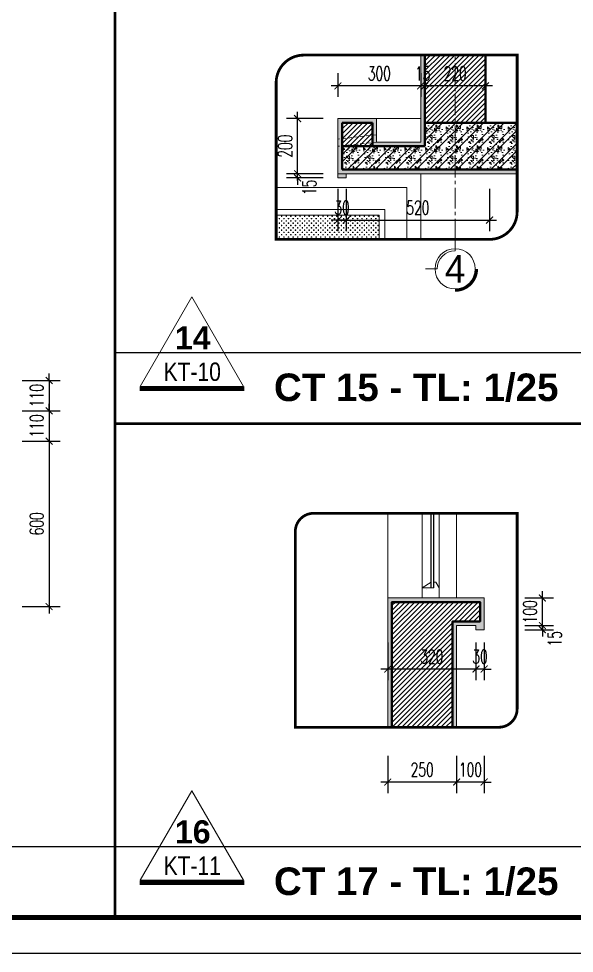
# Model space of a CAD drawing. Header units: millimetres. Extents: x -229618 to 2906, y -178063 to 96806.
# Drawn here: x -56730 to -54715, y -56426 to -53036 of the extents above; entities that cross this region are included whole.
import ezdxf
from ezdxf.enums import TextEntityAlignment as Align

# ---------------------------------------------------------------- set-up
doc = ezdxf.new("R2010")
doc.units = ezdxf.units.MM
doc.header["$LTSCALE"] = 200
doc.header["$MEASUREMENT"] = 0
doc.header["$PDMODE"] = 3
doc.header["$PDSIZE"] = 50
doc.linetypes.add('CENTER2', pattern=[1.125, 0.75, -0.125, 0.125, -0.125])
doc.linetypes.add('DASHED2', pattern=[0.375, 0.25, -0.125])
doc.layers.get('0').update_dxf_attribs({"color": 95, "linetype": 'CONTINUOUS'})
doc.layers.get('DEFPOINTS').update_dxf_attribs({"linetype": 'CONTINUOUS'})
for name, color, linetype, lineweight in [('cat', 1, 'CONTINUOUS', 40), ('hatch', 250, 'CONTINUOUS', 5), ('khuat', 8, 'DASHED2', 15), ('nho', 252, 'CONTINUOUS', 15), ('thay', 7, 'CONTINUOUS', 18), ('tim', 18, 'CENTER2', 9)]:
    doc.layers.add(name, color=color, linetype=linetype, lineweight=lineweight)
for name, color, linetype in [('CUA', 145, 'CONTINUOUS'), ('DIM', 251, 'CONTINUOUS'), ('KHUNGTEN', 7, 'CONTINUOUS'), ('TEXT', 33, 'CONTINUOUS')]:
    doc.layers.add(name, color=color, linetype=linetype)
doc.layers.add('in', color=203, linetype='CONTINUOUS', lineweight=5, plot=False)
doc.styles.add('Aria H B iso', font='Vharialb_0.ttf')
doc.styles.add('Aria H iso', font='Vharial_0.ttf')
doc.styles.add('Arial N   H iso', font='Vharialn_0.ttf')
doc.styles.add('dam', font='Vhavanb_0.ttf', dxfattribs={"width": 0.9, "height": 450})
doc.styles.add('Scale', font='vnsimli.shx', dxfattribs={"width": 0.65, "bigfont": 'bigfont.shx'})
doc.dimstyles.new('Scale', dxfattribs={"dimscale": 75, "dimtxt": 2, "dimasz": 1, "dimexe": 1.6, "dimexo": 0, "dimgap": 0.8, "dimtad": 1, "dimdec": 0, "dimzin": 0, "dimdsep": 46, "dimtxsty": 'Scale', "dimblk": 'ARCHTICK', "dimcen": 0.1, "dimdle": 1, "dimclrd": 256, "dimclre": 256, "dimclrt": 3, "dimadec": 0, "dimazin": 0, "dimtfac": 1, "dimtdec": 0, "dimtix": 1, "dimtmove": 2, "dimatfit": 3, "dimldrblk": 'ARCHTICK', "dimfxl": 0, "dimtolj": 1, "dimtzin": 0, "dimarcsym": 0})
pattern_1 = [(45, (0, 0), (-8.838834764831843, 8.838834764831844), [])]

# ---------------------------------------------------------------- blocks, each defined once
blk = doc.blocks.new('_ArchTick')
at = {"color": 0, "linetype": 'ByBlock', "const_width": 0.15}
blk.add_lwpolyline([(-0.5, -0.5), (0.5, 0.5)], dxfattribs=at)
blk = doc.blocks.new('*D1333')
at = {"layer": 'DEFPOINTS', "color": 0}
for p in [(-56718.05150224955, -54347.79128641346), (-56718.05150224955, -54457.79128641346), (-56619.93910274527, -54457.79128641346)]:
    blk.add_point(p, dxfattribs=at)
at = {"layer": 'DIM', "lineweight": -2}
for p, q in [((-56619.93910274527, -54347.79128641346), (-56619.93910274527, -54322.79128641346)), ((-56718.05150224955, -54347.79128641346), (-56579.93910274527, -54347.79128641346)), ((-56619.93910274527, -54347.79128641346), (-56619.93910274527, -54457.79128641346)), ((-56718.05150224955, -54457.79128641346), (-56579.93910274527, -54457.79128641346)), ((-56619.93910274527, -54457.79128641346), (-56619.93910274527, -54482.79128641346))]:
    blk.add_line(p, q, dxfattribs=at)
at = {"layer": 'DIM', "lineweight": -2, "xscale": 25, "yscale": 25, "zscale": 25}
for p, rotation in [((-56619.93910274527, -54347.79128641346), 270), ((-56619.93910274527, -54457.79128641346), 90)]:
    blk.add_blockref('_ArchTick', p, dxfattribs=dict(at, rotation=rotation))
at = {"layer": 'DIM', "color": 3, "insert": (-56664.93910274525, -54402.79128641348), "char_height": 50, "attachment_point": 5, "rotation": 90, "style": 'Scale'}
blk.add_mtext('\\A1;110', dxfattribs=at)
blk = doc.blocks.new('*D1334')
at = {"layer": 'DEFPOINTS', "color": 0}
for p in [(-56718.05150224955, -54457.79128641346), (-56718.05150224955, -54567.79128641343), (-56619.93910274527, -54567.79128641343)]:
    blk.add_point(p, dxfattribs=at)
at = {"layer": 'DIM', "lineweight": -2}
for p, q in [((-56619.93910274527, -54457.79128641346), (-56619.93910274527, -54432.79128641346)), ((-56718.05150224955, -54457.79128641346), (-56579.93910274527, -54457.79128641346)), ((-56619.93910274527, -54457.79128641346), (-56619.93910274527, -54567.79128641343)), ((-56718.05150224955, -54567.79128641343), (-56579.93910274527, -54567.79128641343)), ((-56619.93910274527, -54567.79128641343), (-56619.93910274527, -54592.79128641343))]:
    blk.add_line(p, q, dxfattribs=at)
at = {"layer": 'DIM', "lineweight": -2, "xscale": 25, "yscale": 25, "zscale": 25}
for p, rotation in [((-56619.93910274527, -54457.79128641346), 270), ((-56619.93910274527, -54567.79128641343), 90)]:
    blk.add_blockref('_ArchTick', p, dxfattribs=dict(at, rotation=rotation))
at = {"layer": 'DIM', "color": 3, "insert": (-56664.93910274525, -54512.79128641346), "char_height": 50, "attachment_point": 5, "rotation": 90, "style": 'Scale'}
blk.add_mtext('\\A1;110', dxfattribs=at)
blk = doc.blocks.new('*D1335')
at = {"layer": 'DEFPOINTS', "color": 0}
for p in [(-56718.05150224955, -54567.79128641343), (-56718.05150224955, -55167.79128641346), (-56619.93910274527, -55167.79128641346)]:
    blk.add_point(p, dxfattribs=at)
at = {"layer": 'DIM', "lineweight": -2}
for p, q in [((-56619.93910274527, -54542.79128641343), (-56619.93910274527, -55192.79128641346)), ((-56718.05150224955, -54567.79128641343), (-56579.93910274527, -54567.79128641343)), ((-56718.05150224955, -55167.79128641346), (-56579.93910274527, -55167.79128641346))]:
    blk.add_line(p, q, dxfattribs=at)
at = {"layer": 'DIM', "lineweight": -2, "xscale": 25, "yscale": 25, "zscale": 25}
for p, rotation in [((-56619.93910274527, -54567.79128641343), 90), ((-56619.93910274527, -55167.79128641346), 270)]:
    blk.add_blockref('_ArchTick', p, dxfattribs=dict(at, rotation=rotation))
at = {"layer": 'DIM', "color": 3, "insert": (-56664.93910274525, -54867.79128641346), "char_height": 50, "attachment_point": 5, "rotation": 90, "style": 'Scale'}
blk.add_mtext('\\A1;600', dxfattribs=at)
blk = doc.blocks.new('KhungA3')
at = {"layer": 'DEFPOINTS', "color": 8}
blk.add_lwpolyline([(-3.737611488593302, 3.813256755191574), (416.3052456541991, 3.813256755191574), (416.3052456541991, 300.8132567551775), (-3.737611488593302, 300.8132567551775)], close=True, dxfattribs=at)
at = {"layer": 'KHUNGTEN', "color": 4, "const_width": 0.7243902439024023}
blk.add_lwpolyline([(7.542179452130313, 8.987472783067915), (411.131029626325, 8.987472783067915), (411.131029626325, 295.6390407273026), (7.542179452130313, 295.6390407273026)], close=True, dxfattribs=at)
blk = doc.blocks.new('ct')
at = {"layer": 'thay', "ltscale": 600}
blk.add_line((8891.397135274334, 0), (-8891.397135274334, 0), dxfattribs=at)
blk.add_lwpolyline([(0, 15400.35158856767), (14294.2792395923, -9358.066311983746), (-14294.2792395923, -9358.066311983746)], close=True, dxfattribs=at)
at = {"layer": 'thay', "color": 1, "ltscale": 600, "const_width": 1270}
blk.add_lwpolyline([(-14464.42697678588, -9993.066311983746), (14464.42697678588, -9993.066311983746)], dxfattribs=at)
at = {"layer": 'TEXT'}
for tag, height, style, p in [('01', 6350, 'Aria H B iso', (238.4298028856749, 862.1086634120379)), ('KT-00', 5080, 'Arial N   H iso', (95.95650041104527, -7856.387932033749))]:
    blk.add_attdef(tag, text='', height=height, dxfattribs=dict(at, style=style)).set_placement(p, align=Align.CENTER)
blk = doc.blocks.new('*D1364')
at = {"layer": 'DEFPOINTS', "color": 0}
for p in [(-54894.4232367841, -55236.74748535974), (-54894.4232367841, -55251.74748535974), (-54830.47083886461, -55236.74748535974)]:
    blk.add_point(p, dxfattribs=at)
at = {"layer": 'DIM', "lineweight": -2}
for p, q in [((-54830.47083886461, -55236.74748535974), (-54830.47083886461, -55211.74748535974)), ((-54894.4232367841, -55236.74748535974), (-54790.47083886461, -55236.74748535974)), ((-54894.4232367841, -55251.74748535974), (-54790.47083886461, -55251.74748535974)), ((-54830.47083886461, -55251.74748535974), (-54830.47083886461, -55236.74748535974)), ((-54830.47083886461, -55251.74748535974), (-54830.47083886461, -55276.74748535974))]:
    blk.add_line(p, q, dxfattribs=at)
at = {"layer": 'DIM', "lineweight": -2, "xscale": 25, "yscale": 25, "zscale": 25}
for p, rotation in [((-54830.47083886461, -55236.74748535974), 270), ((-54830.47083886461, -55251.74748535974), 90)]:
    blk.add_blockref('_ArchTick', p, dxfattribs=dict(at, rotation=rotation))
at = {"layer": 'DIM', "color": 3, "insert": (-54785.47083886461, -55284.7222926424), "char_height": 50, "attachment_point": 5, "rotation": 90, "style": 'Scale'}
blk.add_mtext('\\A1;15', dxfattribs=at)
blk = doc.blocks.new('*D1365')
at = {"layer": 'DEFPOINTS', "color": 0}
for p in [(-54894.4232367841, -55136.74748535974), (-54830.47083886461, -55136.74748535974), (-54894.4232367841, -55236.74748535974)]:
    blk.add_point(p, dxfattribs=at)
at = {"layer": 'DIM', "lineweight": -2}
for p, q in [((-54830.47083886461, -55136.74748535974), (-54830.47083886461, -55111.74748535974)), ((-54894.4232367841, -55136.74748535974), (-54790.47083886461, -55136.74748535974)), ((-54830.47083886461, -55236.74748535974), (-54830.47083886461, -55136.74748535974)), ((-54894.4232367841, -55236.74748535974), (-54790.47083886461, -55236.74748535974)), ((-54830.47083886461, -55236.74748535974), (-54830.47083886461, -55261.74748535974))]:
    blk.add_line(p, q, dxfattribs=at)
at = {"layer": 'DIM', "lineweight": -2, "xscale": 25, "yscale": 25, "zscale": 25}
for p, rotation in [((-54830.47083886461, -55136.74748535974), 270), ((-54830.47083886461, -55236.74748535974), 90)]:
    blk.add_blockref('_ArchTick', p, dxfattribs=dict(at, rotation=rotation))
at = {"layer": 'DIM', "color": 3, "insert": (-54875.4708388646, -55186.74748535975), "char_height": 50, "attachment_point": 5, "rotation": 90, "style": 'Scale'}
blk.add_mtext('\\A1;100', dxfattribs=at)
blk = doc.blocks.new('*D1366')
at = {"layer": 'DEFPOINTS', "color": 0}
for p in [(-55071.44099319995, -55298.59581156225), (-55041.44099319995, -55298.59581156225), (-55071.44099319995, -55394.40379113832)]:
    blk.add_point(p, dxfattribs=at)
at = {"layer": 'DIM', "lineweight": -2}
for p, q in [((-55071.44099319995, -55298.59581156225), (-55071.44099319995, -55434.40379113832)), ((-55041.44099319995, -55298.59581156225), (-55041.44099319995, -55434.40379113832)), ((-55071.44099319995, -55394.40379113832), (-55096.44099319995, -55394.40379113832)), ((-55041.44099319995, -55394.40379113832), (-55071.44099319995, -55394.40379113832)), ((-55041.44099319995, -55394.40379113832), (-55016.44099319995, -55394.40379113832))]:
    blk.add_line(p, q, dxfattribs=at)
at = {"layer": 'DIM', "lineweight": -2, "xscale": 25, "yscale": 25, "zscale": 25}
blk.add_blockref('_ArchTick', (-55071.44099319995, -55394.40379113832), dxfattribs=at)
at = {"layer": 'DIM', "lineweight": -2, "xscale": 25, "yscale": 25, "zscale": 25, "rotation": 180}
blk.add_blockref('_ArchTick', (-55041.44099319995, -55394.40379113832), dxfattribs=at)
at = {"layer": 'DIM', "color": 3, "insert": (-55056.44099319995, -55349.40379113832), "char_height": 50, "attachment_point": 5, "style": 'Scale'}
blk.add_mtext('\\A1;30', dxfattribs=at)
blk = doc.blocks.new('*D1367')
at = {"layer": 'DEFPOINTS', "color": 0}
for p in [(-55391.44099319993, -55298.59581156225), (-55071.44099319995, -55298.59581156225), (-55391.44099319993, -55394.40379113832)]:
    blk.add_point(p, dxfattribs=at)
at = {"layer": 'DIM', "lineweight": -2}
for p, q in [((-55391.44099319993, -55298.59581156225), (-55391.44099319993, -55434.40379113832)), ((-55071.44099319995, -55298.59581156225), (-55071.44099319995, -55434.40379113832)), ((-55046.44099319995, -55394.40379113832), (-55416.44099319993, -55394.40379113832))]:
    blk.add_line(p, q, dxfattribs=at)
at = {"layer": 'DIM', "lineweight": -2, "xscale": 25, "yscale": 25, "zscale": 25, "rotation": 180}
blk.add_blockref('_ArchTick', (-55391.44099319993, -55394.40379113832), dxfattribs=at)
at = {"layer": 'DIM', "lineweight": -2, "xscale": 25, "yscale": 25, "zscale": 25}
blk.add_blockref('_ArchTick', (-55071.44099319995, -55394.40379113832), dxfattribs=at)
at = {"layer": 'DIM', "color": 3, "insert": (-55231.44099319994, -55349.40379113832), "char_height": 50, "attachment_point": 5, "style": 'Scale'}
blk.add_mtext('\\A1;320', dxfattribs=at)
blk = doc.blocks.new('*D1368')
at = {"layer": 'DEFPOINTS', "color": 0}
for p in [(-55141.44099319993, -55708.90552445906), (-55041.44099319995, -55708.90552445906), (-55141.44099319993, -55804.33209984719)]:
    blk.add_point(p, dxfattribs=at)
at = {"layer": 'DIM', "lineweight": -2}
for p, q in [((-55141.44099319993, -55708.90552445906), (-55141.44099319993, -55844.33209984719)), ((-55041.44099319995, -55708.90552445906), (-55041.44099319995, -55844.33209984719)), ((-55141.44099319993, -55804.33209984719), (-55166.44099319993, -55804.33209984719)), ((-55041.44099319995, -55804.33209984719), (-55141.44099319993, -55804.33209984719)), ((-55041.44099319995, -55804.33209984719), (-55016.44099319995, -55804.33209984719))]:
    blk.add_line(p, q, dxfattribs=at)
at = {"layer": 'DIM', "lineweight": -2, "xscale": 25, "yscale": 25, "zscale": 25}
blk.add_blockref('_ArchTick', (-55141.44099319993, -55804.33209984719), dxfattribs=at)
at = {"layer": 'DIM', "lineweight": -2, "xscale": 25, "yscale": 25, "zscale": 25, "rotation": 180}
blk.add_blockref('_ArchTick', (-55041.44099319995, -55804.33209984719), dxfattribs=at)
at = {"layer": 'DIM', "color": 3, "insert": (-55091.44099319994, -55759.33209984719), "char_height": 50, "attachment_point": 5, "style": 'Scale'}
blk.add_mtext('\\A1;100', dxfattribs=at)
blk = doc.blocks.new('*D1369')
at = {"layer": 'DEFPOINTS', "color": 0}
for p in [(-55391.44099319994, -55708.90552445906), (-55141.44099319993, -55708.90552445906), (-55391.44099319994, -55804.33209984719)]:
    blk.add_point(p, dxfattribs=at)
at = {"layer": 'DIM', "lineweight": -2}
for p, q in [((-55391.44099319994, -55708.90552445906), (-55391.44099319994, -55844.33209984719)), ((-55141.44099319993, -55708.90552445906), (-55141.44099319993, -55844.33209984719)), ((-55116.44099319993, -55804.33209984719), (-55416.44099319994, -55804.33209984719))]:
    blk.add_line(p, q, dxfattribs=at)
at = {"layer": 'DIM', "lineweight": -2, "xscale": 25, "yscale": 25, "zscale": 25, "rotation": 180}
blk.add_blockref('_ArchTick', (-55391.44099319994, -55804.33209984719), dxfattribs=at)
at = {"layer": 'DIM', "lineweight": -2, "xscale": 25, "yscale": 25, "zscale": 25}
blk.add_blockref('_ArchTick', (-55141.44099319993, -55804.33209984719), dxfattribs=at)
at = {"layer": 'DIM', "color": 3, "insert": (-55266.44099319993, -55759.33209984719), "char_height": 50, "attachment_point": 5, "style": 'Scale'}
blk.add_mtext('\\A1;250', dxfattribs=at)
blk = doc.blocks.new('*D1370')
at = {"layer": 'DEFPOINTS', "color": 0}
for p in [(-55571.96655081707, -53652.96613057502), (-55541.96655081707, -53652.96613057502), (-55571.96655081707, -53766.07688022926)]:
    blk.add_point(p, dxfattribs=at)
at = {"layer": 'DIM', "lineweight": -2}
for p, q in [((-55571.96655081707, -53652.96613057502), (-55571.96655081707, -53806.07688022926)), ((-55541.96655081707, -53652.96613057502), (-55541.96655081707, -53806.07688022926)), ((-55571.96655081707, -53766.07688022926), (-55596.96655081707, -53766.07688022926)), ((-55541.96655081707, -53766.07688022926), (-55571.96655081707, -53766.07688022926)), ((-55541.96655081707, -53766.07688022926), (-55516.96655081707, -53766.07688022926))]:
    blk.add_line(p, q, dxfattribs=at)
at = {"layer": 'DIM', "lineweight": -2, "xscale": 25, "yscale": 25, "zscale": 25}
blk.add_blockref('_ArchTick', (-55571.96655081707, -53766.07688022926), dxfattribs=at)
at = {"layer": 'DIM', "lineweight": -2, "xscale": 25, "yscale": 25, "zscale": 25, "rotation": 180}
blk.add_blockref('_ArchTick', (-55541.96655081707, -53766.07688022926), dxfattribs=at)
at = {"layer": 'DIM', "color": 3, "insert": (-55556.96655081707, -53721.07688022926), "char_height": 50, "attachment_point": 5, "style": 'Scale'}
blk.add_mtext('\\A1;30', dxfattribs=at)
blk = doc.blocks.new('*D1371')
at = {"layer": 'DEFPOINTS', "color": 0}
for p in [(-55718.5019763403, -53397.99105814201), (-55625.55397648388, -53397.99105814201), (-55625.55397648388, -53597.99105818533)]:
    blk.add_point(p, dxfattribs=at)
at = {"layer": 'DIM', "lineweight": -2}
for p, q in [((-55718.5019763403, -53622.99105818533), (-55718.5019763403, -53372.99105814201)), ((-55625.55397648388, -53397.99105814201), (-55758.5019763403, -53397.99105814201)), ((-55625.55397648388, -53597.99105818533), (-55758.5019763403, -53597.99105818533))]:
    blk.add_line(p, q, dxfattribs=at)
at = {"layer": 'DIM', "lineweight": -2, "xscale": 25, "yscale": 25, "zscale": 25}
for p, rotation in [((-55718.5019763403, -53397.99105814201), 90), ((-55718.5019763403, -53597.99105818533), 270)]:
    blk.add_blockref('_ArchTick', p, dxfattribs=dict(at, rotation=rotation))
at = {"layer": 'DIM', "color": 3, "insert": (-55763.50197634028, -53497.99105816369), "char_height": 50, "attachment_point": 5, "rotation": 90, "style": 'Scale'}
blk.add_mtext('\\A1;200', dxfattribs=at)
blk = doc.blocks.new('tr')
at = {"layer": 'thay', "ltscale": 600}
for p, q in [((0, -200), (0, 0)), ((313.2121651118505, -513.2121651118505), (513.2121651118505, -513.2121651118505))]:
    blk.add_line(p, q, dxfattribs=at)
at = {"layer": 'thay', "ltscale": 600, "const_width": 49.99999999999999}
blk.add_lwpolyline([(-375, -513.2121651118505, 0.414213562373095), (0, -888.2121651118505, 0.414213562373095)], format="xyb", dxfattribs=at)
at = {"layer": 'thay', "ltscale": 600}
blk.add_circle((0, -513.2121651118505), 349.9999999999999, dxfattribs=at)
blk.add_arc((0, -513.2121651118505), 313.2121651118522, 0, 90, dxfattribs=at)
at = {"layer": 'TEXT', "linetype": 'Continuous', "style": 'Aria H iso'}
blk.add_attdef('A', text='', height=350, dxfattribs=at).set_placement((8.526512829121202e-14, -670.5705110874841), align=Align.CENTER)
blk = doc.blocks.new('*D1372')
at = {"layer": 'DEFPOINTS', "color": 0}
for p in [(-55256.96655081699, -53232.61306449221), (-55036.966550817, -53232.61306449221), (-55256.96655081699, -53279.42425551057)]:
    blk.add_point(p, dxfattribs=at)
at = {"layer": 'DIM', "lineweight": -2}
for p, q in [((-55256.96655081699, -53232.61306449221), (-55256.96655081699, -53319.42425551057)), ((-55036.966550817, -53232.61306449221), (-55036.966550817, -53319.42425551057)), ((-55011.966550817, -53279.42425551057), (-55281.96655081699, -53279.42425551057))]:
    blk.add_line(p, q, dxfattribs=at)
at = {"layer": 'DIM', "lineweight": -2, "xscale": 25, "yscale": 25, "zscale": 25, "rotation": 180}
blk.add_blockref('_ArchTick', (-55256.96655081699, -53279.42425551057), dxfattribs=at)
at = {"layer": 'DIM', "lineweight": -2, "xscale": 25, "yscale": 25, "zscale": 25}
blk.add_blockref('_ArchTick', (-55036.966550817, -53279.42425551057), dxfattribs=at)
at = {"layer": 'DIM', "color": 3, "insert": (-55146.96655081699, -53234.42425551057), "char_height": 50, "attachment_point": 5, "style": 'Scale'}
blk.add_mtext('\\A1;220', dxfattribs=at)
blk = doc.blocks.new('*D1373')
at = {"layer": 'DEFPOINTS', "color": 0}
for p in [(-55571.96655081703, -53232.61306449221), (-55271.966550817, -53232.61306449221), (-55571.96655081703, -53279.42425551057)]:
    blk.add_point(p, dxfattribs=at)
at = {"layer": 'DIM', "lineweight": -2}
for p, q in [((-55571.96655081703, -53232.61306449221), (-55571.96655081703, -53319.42425551057)), ((-55271.966550817, -53232.61306449221), (-55271.966550817, -53319.42425551057)), ((-55246.966550817, -53279.42425551057), (-55596.96655081703, -53279.42425551057))]:
    blk.add_line(p, q, dxfattribs=at)
at = {"layer": 'DIM', "lineweight": -2, "xscale": 25, "yscale": 25, "zscale": 25, "rotation": 180}
blk.add_blockref('_ArchTick', (-55571.96655081703, -53279.42425551057), dxfattribs=at)
at = {"layer": 'DIM', "lineweight": -2, "xscale": 25, "yscale": 25, "zscale": 25}
blk.add_blockref('_ArchTick', (-55271.966550817, -53279.42425551057), dxfattribs=at)
at = {"layer": 'DIM', "color": 3, "insert": (-55421.96655081701, -53234.42425551057), "char_height": 50, "attachment_point": 5, "style": 'Scale'}
blk.add_mtext('\\A1;300', dxfattribs=at)
blk = doc.blocks.new('*D1374')
at = {"layer": 'DEFPOINTS', "color": 0}
for p in [(-55718.5019763403, -53597.99105818533), (-55625.55397648388, -53597.99105818533), (-55625.55397648388, -53612.99105818533)]:
    blk.add_point(p, dxfattribs=at)
at = {"layer": 'DIM', "lineweight": -2}
for p, q in [((-55718.5019763403, -53597.99105818533), (-55718.5019763403, -53572.99105818533)), ((-55625.55397648388, -53597.99105818533), (-55758.5019763403, -53597.99105818533)), ((-55625.55397648388, -53612.99105818533), (-55758.5019763403, -53612.99105818533)), ((-55718.5019763403, -53612.99105818533), (-55718.5019763403, -53597.99105818533)), ((-55718.5019763403, -53612.99105818533), (-55718.5019763403, -53637.99105818533))]:
    blk.add_line(p, q, dxfattribs=at)
at = {"layer": 'DIM', "lineweight": -2, "xscale": 25, "yscale": 25, "zscale": 25}
for p, rotation in [((-55718.5019763403, -53597.99105818533), 270), ((-55718.5019763403, -53612.99105818533), 90)]:
    blk.add_blockref('_ArchTick', p, dxfattribs=dict(at, rotation=rotation))
at = {"layer": 'DIM', "color": 3, "insert": (-55676.0019763403, -53647.37670601647), "char_height": 50, "attachment_point": 5, "rotation": 90, "style": 'Scale'}
blk.add_mtext('\\A1;15', dxfattribs=at)
blk = doc.blocks.new('*D1375')
at = {"layer": 'DEFPOINTS', "color": 0}
for p in [(-55541.96655081707, -53652.96613057502), (-55021.96655081697, -53652.96613057502), (-55021.96655081697, -53766.07688022926)]:
    blk.add_point(p, dxfattribs=at)
at = {"layer": 'DIM', "lineweight": -2}
for p, q in [((-55541.96655081707, -53652.96613057502), (-55541.96655081707, -53806.07688022926)), ((-55021.96655081697, -53652.96613057502), (-55021.96655081697, -53806.07688022926)), ((-55566.96655081707, -53766.07688022926), (-54996.96655081697, -53766.07688022926))]:
    blk.add_line(p, q, dxfattribs=at)
at = {"layer": 'DIM', "lineweight": -2, "xscale": 25, "yscale": 25, "zscale": 25, "rotation": 180}
blk.add_blockref('_ArchTick', (-55541.96655081707, -53766.07688022926), dxfattribs=at)
at = {"layer": 'DIM', "lineweight": -2, "xscale": 25, "yscale": 25, "zscale": 25}
blk.add_blockref('_ArchTick', (-55021.96655081697, -53766.07688022926), dxfattribs=at)
at = {"layer": 'DIM', "color": 3, "insert": (-55281.96655081702, -53721.07688022926), "char_height": 50, "attachment_point": 5, "style": 'Scale'}
blk.add_mtext('\\A1;520', dxfattribs=at)
blk = doc.blocks.new('*D1376')
at = {"layer": 'DEFPOINTS', "color": 0}
for p in [(-55271.96655081699, -53232.61306449221), (-55256.96655081699, -53232.61306449221), (-55271.96655081699, -53279.42425551057)]:
    blk.add_point(p, dxfattribs=at)
at = {"layer": 'DIM', "lineweight": -2}
for p, q in [((-55271.96655081699, -53232.61306449221), (-55271.96655081699, -53319.42425551057)), ((-55256.96655081699, -53232.61306449221), (-55256.96655081699, -53319.42425551057)), ((-55271.96655081699, -53279.42425551057), (-55296.96655081699, -53279.42425551057)), ((-55256.96655081699, -53279.42425551057), (-55271.96655081699, -53279.42425551057)), ((-55256.96655081699, -53279.42425551057), (-55231.96655081699, -53279.42425551057))]:
    blk.add_line(p, q, dxfattribs=at)
at = {"layer": 'DIM', "lineweight": -2, "xscale": 25, "yscale": 25, "zscale": 25}
blk.add_blockref('_ArchTick', (-55271.96655081699, -53279.42425551057), dxfattribs=at)
at = {"layer": 'DIM', "lineweight": -2, "xscale": 25, "yscale": 25, "zscale": 25, "rotation": 180}
blk.add_blockref('_ArchTick', (-55256.96655081699, -53279.42425551057), dxfattribs=at)
at = {"layer": 'DIM', "color": 3, "insert": (-55264.46655081699, -53234.42425551057), "char_height": 50, "attachment_point": 5, "style": 'Scale'}
blk.add_mtext('\\A1;15', dxfattribs=at)

msp = doc.modelspace()

# ---------------------------------------------------------------- hatches: boundary and pattern name
at = {"layer": 'hatch', "linetype": 'Continuous'}
h = msp.add_hatch(dxfattribs=at)
h.set_pattern_fill('CROSS', color=256, scale=16.66666666666666, style=0)
h.set_pattern_definition([(180, (-55254.84413399403, -54176.34931217882), (-4.166666666666666, 4.166666666666666), [2.083333333333333, -6.25]), (90, (-55255.88580066072, -54177.39097884548), (4.166666666666666, 4.166666666666666), [2.083333333333333, -6.25])])
h.paths.add_polyline_path([(-55146.96655081703, -53582.99105818536), (-54921.96655081697, -53582.99105818538), (-54921.96655081697, -53597.99105818538), (-55146.96655081703, -53597.99105818536)])
h.paths.add_polyline_path([(-55571.96655081706, -53472.57105198946), (-55556.96655081703, -53470.84028275871), (-55556.96655081703, -53496.38391530651), (-55571.96655081703, -53497.99105816367), (-55571.96655081703, -53487.99105816367)])
h.paths.add_polyline_path([(-55446.96655081703, -53458.14797506639), (-55431.96655081701, -53456.41720583561), (-55431.966550817, -53482.99105816364), (-55446.96655081706, -53484.5982010208)], flags=17)
h.paths.add_polyline_path([(-55446.96655081703, -53412.99105814205), (-55556.96655081703, -53412.99105814201), (-55556.96655081703, -53470.84028275871), (-55571.96655081703, -53472.57105198946), (-55571.96655081703, -53397.99105814199), (-55431.96655081701, -53397.99105814205), (-55431.96655081701, -53456.41720583561), (-55446.96655081703, -53458.14797506639)])
h.paths.add_polyline_path([(-55571.96655081703, -53507.99105816364), (-55571.96655081703, -53497.99105816364), (-55556.96655081703, -53496.38391530651), (-55556.96655081707, -53582.9910581853), (-55146.96655080964, -53582.99105818532), (-55146.96655080964, -53597.99105818532), (-55541.96655081706, -53597.9910581853), (-55541.96655081707, -53612.99105818532), (-55571.96655081707, -53612.99105818532), (-55571.96655081707, -53597.99105818532)])
h.paths.add_polyline_path([(-55271.96655081699, -53167.65684770564), (-55256.96655081697, -53167.65684770564), (-55256.96655081694, -53497.99105816364), (-55446.96655081703, -53497.99105816364), (-55446.96655081703, -53484.5982010208), (-55431.96655081706, -53482.99105816364), (-55271.96655081696, -53482.99105816364)])
h = msp.add_hatch(dxfattribs=at)
h.set_pattern_fill('ANSI31', color=256, scale=100, style=0)
h.set_pattern_definition(pattern_1)
h.paths.add_polyline_path([(-55446.96655081703, -53412.99105814205), (-55446.96655081703, -53497.99105816364), (-55556.96655081706, -53497.99105816367), (-55556.96655081703, -53412.99105814199)])
h.paths.add_polyline_path([(-55256.966550817, -53167.65684770564), (-55036.966550817, -53167.65684770564), (-55036.96655081697, -53412.99105814213), (-55256.96655081697, -53412.99105814213)])
at = {"layer": 'hatch'}
h = msp.add_hatch(dxfattribs=at)
h.set_pattern_fill('BT', color=256, scale=75, style=0)
h.set_pattern_definition([(0, (-97947.26921711786, -136658.7330233565), (0, 75), [0, -75]), (0, (-98000.25259211786, -136626.3074483565), (0, 75), [0, -75]), (0, (-97997.90426711786, -136639.5123983565), (0, 75), [0, -75]), (0, (-97971.48596711786, -136633.3500983565), (0, 75), [0, -75]), (0, (-97985.72246711786, -136611.7818983565), (0, 75), [0, -75]), (0, (-97989.53846711786, -136621.3188983565), (0, 75), [0, -75]), (0, (-97982.78711711786, -136605.3261233565), (0, 75), [0, -75]), (0, (-97993.20769211787, -136599.0171233565), (0, 75), [0, -75]), (0, (-97978.82434211786, -136615.4499983565), (0, 75), [0, -75]), (0, (-98002.89439211786, -136615.1565233565), (0, 75), [0, -75]), (0, (-97954.90114211786, -136614.8631233565), (0, 75), [0, -75]), (0, (-97944.04024211786, -136612.8090233565), (0, 75), [0, -75]), (0, (-97949.61746711786, -136620.4385483565), (0, 75), [0, -75]), (0, (-97948.00301711787, -136630.7091233565), (0, 75), [0, -75]), (0, (-97967.52319211786, -136621.7590733565), (0, 75), [0, -75]), (0, (-97968.11029211785, -136642.4468483565), (0, 75), [0, -75]), (0, (-97968.11029211785, -136648.9026233566), (0, 75), [0, -75]), (0, (-98003.62819211786, -136650.3698483566), (0, 75), [0, -75]), (0, (-97973.98099211785, -136641.5665733565), (0, 75), [0, -75]), (0, (-97973.68751711785, -136666.5093233565), (0, 75), [0, -75]), (0, (-97981.75976711787, -136650.5166233566), (0, 75), [0, -75]), (0, (-97981.17266711786, -136657.8527483566), (0, 75), [0, -75]), (0, (-97990.85936711785, -136663.2814733565), (0, 75), [0, -75]), (0, (-97985.86924211786, -136653.3042983566), (0, 75), [0, -75]), (0, (-97989.39169211786, -136650.2231483565), (0, 75), [0, -75]), (45, (-97949.74556711786, -136652.5269233565), (0, 75.00002320867141), [6, -100.06605]), (135, (-97945.50296711786, -136648.2842483565), (-75.00002320867141, 0), [6, -100.06605]), (270, (-97949.74556711786, -136644.0415733565), (75, -1.377727649040772e-14), [8.485275, -66.514725]), (180, (-97952.34934211786, -136651.5720233565), (-9.184850993605149e-15, -75), [9, -66]), (270, (-97961.34934211786, -136651.5720233565), (75, -1.377727649040772e-14), [9, -66]), (45, (-97961.34934211786, -136660.5720233565), (0, 75.00002320867141), [12.72795, -93.3381]), (90, (-97980.10421711786, -136646.3848733566), (-75, 4.592425496802574e-15), [12.6, -62.4]), (180, (-97980.10421711786, -136633.7848733565), (-9.184850993605149e-15, -75), [12.6, -62.4]), (315, (-97992.70421711786, -136633.7848733565), (75.00002320867141, -1.665334536937735e-14), [17.8191, -88.24695]), (135, (-97990.77701711786, -136659.8709233565), (-75.00002320867141, 0), [5.250000000000001, -100.81605]), (225, (-97994.48936711786, -136656.1585733565), (-8.326672684688674e-15, -75.00002320867142), [5.250000000000001, -100.81605]), (0, (-97998.20164211786, -136659.8709233565), (0, 75), [7.424625, -67.575375]), (0, (-97963.36369211785, -136609.1676233565), (0, 75), [10.3125, -64.6875]), (90, (-97953.05119211785, -136609.1676233565), (-75, 4.592425496802574e-15), [10.3125, -64.6875]), (225, (-97953.05119211785, -136598.8551233565), (-8.326672684688674e-15, -75.00002320867142), [14.58405, -91.481925]), (270, (-97972.03631711786, -136607.6736983565), (75, -1.377727649040772e-14), [9.375, -65.625]), (0, (-97972.03631711786, -136617.0486983565), (0, 75), [9.375, -65.625]), (135, (-97962.66131711786, -136617.0486983565), (-75.00002320867141, 0), [13.258275, -92.807775]), (45, (-97967.26646711786, -136604.7852983566), (0, 75.00002320867141), [6.375000000000001, -99.69104999999999]), (135, (-97962.75866711786, -136600.2774983565), (-75.00002320867141, 0), [6.375000000000001, -99.69104999999999]), (270, (-97967.26646711786, -136595.7696233566), (75, -1.377727649040772e-14), [9.0156, -65.98440000000001]), (135, (-97996.71529211786, -136610.1851483565), (-75.00002320867141, 0), [10.606575, -95.45939999999999]), (0, (-98004.21529211786, -136610.1851483565), (0, 75), [7.5, -67.5]), (270, (-98004.21529211786, -136602.6851483565), (75, -1.377727649040772e-14), [7.5, -67.5]), (45, (-98009.73941711786, -136668.3558233565), (-37.12310601229374, 37.12310601229375), []), (45, (-97983.48941711786, -136668.3558233565), (-37.12310601229374, 37.12310601229375), [])])
h.paths.add_polyline_path([(-55146.96655081703, -53412.99105814216), (-54921.96655081697, -53412.99105814211), (-54921.96655081697, -53582.99105818538), (-55146.96655081703, -53582.99105818536)])
h.paths.add_polyline_path([(-55256.96655081697, -53412.99105814213), (-55146.96655080964, -53412.99105814213), (-55146.96655080964, -53497.99105816364), (-55256.96655081696, -53497.99105816364)])
h.paths.add_polyline_path([(-55556.96655081703, -53497.99105816367), (-55146.96655080964, -53497.99105816364), (-55146.96655080964, -53582.99105818535), (-55556.96655081706, -53582.99105818532)])
at = {"layer": 'hatch', "linetype": 'Continuous'}
h = msp.add_hatch(dxfattribs=at)
h.set_pattern_fill('CROSS', color=256, scale=33.33333333333333, style=0)
h.set_pattern_definition([(180, (-23924.21916291099, -57385.75983545645), (-8.333333333333332, 8.333333333333332), [4.166666666666666, -12.5]), (90, (-23926.30249624433, -57387.84316878978), (8.333333333333332, 8.333333333333332), [4.166666666666666, -12.5])])
h.paths.add_polyline_path([(-55421.96655080242, -53836.00741959308), (-55796.35297862279, -53836.00741959308), (-55796.35297862279, -53747.99105818538), (-55421.96655080242, -53747.99105818538)])
at = {"layer": 'hatch'}
h = msp.add_hatch(dxfattribs=at)
h.set_pattern_fill('CROSS', color=256, scale=13.889, style=0)
h.set_pattern_definition([(180, (-55041.44099319995, -55605.64672502605), (-3.47225, 3.47225), [1.736125, -5.208375]), (90, (-55042.30905569995, -55606.51478752604), (3.472249999999999, 3.47225), [1.736125, -5.208375])])
h.paths.add_polyline_path([(-55391.44099319993, -55136.74748535973), (-55266.44099320006, -55136.74748535973), (-55266.44099320006, -55136.74750819748), (-55204.44099320006, -55136.74750819748), (-55204.44099320006, -55136.74748535973), (-55041.44099319995, -55136.74748535974), (-55041.44099319995, -55251.74748535974), (-55071.44099319995, -55251.74748535974), (-55071.44099319995, -55236.74748535974), (-55141.44099319993, -55236.74748535974), (-55141.44099319993, -55605.64672502605), (-55156.44099319993, -55605.64672502605), (-55156.44099319991, -55221.74748535974), (-55056.44099319995, -55221.74748535974), (-55056.44099319995, -55151.74748535973), (-55376.44099319993, -55151.74748535974), (-55376.44099319995, -55605.64672502603), (-55391.44099319995, -55605.64672502603)])
at = {"layer": 'hatch', "linetype": 'Continuous'}
h = msp.add_hatch(dxfattribs=at)
h.set_pattern_fill('ANSI31', color=256, scale=100, style=0)
h.set_pattern_definition(pattern_1)
h.paths.add_polyline_path([(-55376.44099319993, -55151.74748535974), (-55056.44099319995, -55151.74748535974), (-55056.44099319995, -55221.74748535973), (-55156.44099319993, -55221.74748535975), (-55156.44099319993, -55605.64672502605), (-55376.44099319995, -55605.64672502605)])

# ---------------------------------------------------------------- linework, layer by layer
at = {"layer": 'cat', "linetype": 'Continuous'}
for p, q in [((-55036.96655081697, -53412.99105814214), (-55036.966550817, -53167.65684770564)), ((-55446.96655081703, -53412.99105814206), (-55556.96655081703, -53412.99105814203)), ((-55556.96655081703, -53412.99105814203), (-55556.96655081707, -53582.99105818533)), ((-55446.96655081703, -53412.99105814203), (-55446.96655081703, -53497.99105816368)), ((-55256.96655081697, -53412.99105814217), (-55256.96655081696, -53497.99105816367)), ((-55256.96655081697, -53412.99105814217), (-54921.96655081697, -53412.99105814213)), ((-55556.96655081703, -53497.99105816368), (-55256.96655081696, -53497.99105816367)), ((-55556.96655081707, -53582.99105818533), (-54921.96655081697, -53582.99105818538))]:
    msp.add_line(p, q, dxfattribs=at)
msp.add_lwpolyline([(-55256.966550817, -53167.65684770564), (-55256.96655081697, -53412.99105814217)], dxfattribs=at)
at = {"layer": 'cat'}
msp.add_lwpolyline([(-55376.44099319995, -55605.64672502603), (-55376.44099319993, -55151.74748535974), (-55056.44099319995, -55151.74748535974), (-55056.44099319995, -55221.74748535974), (-55156.44099319993, -55221.74748535974), (-55156.44099319993, -55605.64672502603)], dxfattribs=at)
at = {"layer": 'CUA', "ltscale": 0.5}
for p, q in [((-55234.44099320006, -55099.74750819748), (-55234.44099320004, -54829.51965023841)), ((-55224.44099320006, -55099.74750819748), (-55224.44099320004, -54829.51965023841))]:
    msp.add_line(p, q, dxfattribs=at)
at = {"layer": 'DIM'}
msp.add_lwpolyline([(-56380.66381991431, -54246.25863214112), (-54198.41555133821, -54246.25863214112)], dxfattribs=at)
msp.add_lwpolyline([(-63138.13680570322, -56037.83093179259), (-54198.41555133823, -56037.83093179259), (-54198.41555133823, -56296.17573627591), (-63138.13680570322, -56296.17573627591)], close=True, dxfattribs=at)
at = {"layer": 'hatch', "linetype": 'Continuous'}
msp.add_lwpolyline([(-55796.35297862279, -53747.99105818538), (-55421.96655080242, -53747.99105818538), (-55421.96655080242, -53836.00741959308)], dxfattribs=at)
at = {"layer": 'hatch'}
msp.add_lwpolyline([(-55391.44099319995, -55605.64672502603), (-55391.44099319993, -55136.74748535974), (-55041.44099319995, -55136.74748535974), (-55041.44099319995, -55251.74748535974), (-55071.44099319995, -55251.74748535974), (-55071.44099319995, -55236.74748535974), (-55141.44099319993, -55236.74748535974), (-55141.44099319993, -55605.64672502603)], dxfattribs=at)
at = {"layer": 'in'}
msp.add_lwpolyline([(-63420.13178674382, -49000.53114439829), (-52919.0604273483, -49000.53114439829), (-52919.0604273483, -56425.53114439789), (-63420.13178674382, -56425.53114439789)], close=True, dxfattribs=at)
at = {"layer": 'khuat', "linetype": 'DASHED2', "ltscale": 0.3}
for p, q in [((-55431.966550817, -53456.41720583561), (-55571.96655081703, -53472.57105198946)), ((-55431.966550817, -53482.99105816367), (-55571.96655081706, -53497.99105816368))]:
    msp.add_line(p, q, dxfattribs=at)
at = {"layer": 'khuat', "color": 5, "const_width": 10}
for points in [[(-56380.66381991431, -56296.17573627591), (-56380.66381991431, -49129.88653767003)], [(-56380.66381991431, -54504.60343662444), (-54198.41555133821, -54504.60343662444)]]:
    msp.add_lwpolyline(points, dxfattribs=at)
for points in [[(-54921.96655081697, -53167.65684770564), (-55696.35297862279, -53167.65684770564, 0.414213562373095), (-55796.35297862279, -53267.65684770564), (-55796.35297862279, -53836.00741959308), (-55021.96655081697, -53836.00741959308, 0.414213562373095), (-54921.96655081697, -53736.00741959308)], [(-54921.96655081697, -54829.51965023841), (-55660.22415101794, -54829.51965023842, 0.414213562373095), (-55726.89081768462, -54896.18631690508), (-55726.89081768463, -55605.64672502603), (-54988.63321748363, -55605.64672502603, 0.4142135623731), (-54921.96655081696, -55538.98005835936)]]:
    msp.add_lwpolyline(points, format="xyb", close=True, dxfattribs=at)
at = {"layer": 'nho', "linetype": 'Continuous'}
for p, q in [((-55266.44099319419, -54829.51965023841), (-55266.44099319424, -55099.74750819748)), ((-55204.44099320001, -54829.51965023841), (-55204.44099320006, -55099.74750819748))]:
    msp.add_line(p, q, dxfattribs=at)
for points in [[(-55271.966550817, -53167.65684770564), (-55271.96655081696, -53482.99105816367), (-55431.966550817, -53482.99105816367), (-55431.96655081701, -53397.99105814206)], [(-55431.96655081701, -53397.99105814206), (-55571.96655081703, -53397.99105814201), (-55571.96655081703, -53487.99105816368), (-55571.96655081703, -53487.99105816368), (-55571.96655081706, -53507.99105816367), (-55571.96655081703, -53507.99105816367), (-55571.96655081707, -53597.99105818533), (-55571.96655081707, -53612.99105818533), (-55541.96655081707, -53612.99105818533), (-55541.96655081707, -53597.99105818533)], [(-55541.96655081707, -53597.99105818533), (-54921.96655081697, -53597.99105818538)], [(-55321.96655080242, -53836.00741959308), (-55321.96655080242, -53647.99105818538), (-55796.35297862279, -53647.99105818538)], [(-55796.35297862279, -53647.99105818538), (-55321.96655080242, -53647.99105818538), (-55321.96655080242, -53836.00741959308)], [(-55796.35297862279, -53727.99105818538), (-55401.96655080242, -53727.99105818538), (-55401.96655080242, -53836.00741959308)]]:
    msp.add_lwpolyline(points, dxfattribs=at)
at = {"layer": 'thay', "linetype": 'Continuous'}
for p, q in [((-55431.96655081701, -53397.99105814206), (-55271.96655081697, -53397.99105814206)), ((-55256.96655081709, -53582.99105818532), (-55556.96655081707, -53582.99105818533)), ((-55271.9665508023, -53597.99105818536), (-55571.9665508023, -53597.99105818535)), ((-55271.9665508023, -53597.99105818536), (-55271.9665508023, -53836.00741959308)), ((-55391.44099320006, -54829.51965023841), (-55391.44099320006, -55136.74748535974)), ((-55141.44099320006, -54829.51965023841), (-55141.44099320006, -55136.74748535974))]:
    msp.add_line(p, q, dxfattribs=at)
at = {"layer": 'thay', "ltscale": 0.5}
for p, q in [((-55266.44099320006, -55099.74750820062), (-55234.44099320004, -55079.74750820062)), ((-55251.55880759476, -55105.74750820062), (-55251.55880759476, -55105.74750820062))]:
    msp.add_line(p, q, dxfattribs=at)
msp.add_lwpolyline([(-55266.44099320006, -55099.74750819748), (-55224.44099320006, -55099.74750819748), (-55224.44099320006, -55079.74750819748), (-55216.44099320006, -55079.74750819748), (-55204.44099320006, -55099.74750819748), (-55204.44099320006, -55136.74750819748), (-55266.44099320006, -55136.74750819748)], close=True, dxfattribs=at)
at = {"layer": 'tim', "ltscale": 0.5}
msp.add_line((-55146.96655081703, -53836.00741959308), (-55146.96655081703, -53167.65684770564), dxfattribs=at)

# ---------------------------------------------------------------- block references
at = {"layer": 'CUA', "xscale": 0.01312335953116417, "yscale": 0.01312335953116417, "zscale": 0.01312335958005234}
for p, values in [((-56101.98087717159, -54246.25863214112), {'KT-00': 'kt-10', '01': '14'}), ((-56101.98087717159, -56037.83093179259), {'KT-00': 'kt-11', '01': '16'})]:
    msp.add_blockref('ct', p, dxfattribs=at).add_auto_attribs(values)
at = {"layer": 'DIM', "xscale": -0.2083333333430346, "yscale": 0.2083333333430346, "zscale": 0.2083333333333331}
msp.add_blockref('tr', (-55146.96655081086, -53836.00741959308), dxfattribs=at)
at = {"layer": 'KHUNGTEN', "xscale": 25, "yscale": 25, "zscale": 25.00000000000008}
msp.add_blockref('KhungA3', (-63326.69129200646, -56520.8625558526), dxfattribs=at)

# ---------------------------------------------------------------- texts
at = {"layer": 'TEXT', "linetype": 'Continuous', "style": 'dam'}
msp.add_text('4', height=100, dxfattribs=at).set_placement((-55146.96655081086, -53942.92662065803), align=Align.MIDDLE)
at = {"layer": 'TEXT', "style": 'Aria H B iso'}
for s, p in [('CT 15 - tl: 1/25', (-55288.13201764296, -54422.60194582595)), ('CT 17 - tl: 1/25', (-55288.13201764296, -56214.17424547742))]:
    msp.add_text(s, height=99.9999899999988, dxfattribs=at).set_placement(p, align=Align.CENTER)

# ---------------------------------------------------------------- dimensions: what is measured, and where the dimension line sits
at = {"layer": 'DIM'}
for base, p1, p2, angle, picture, middle in [((-55571.96655081703, -53279.42425551057), (-55271.966550817, -53232.61306449221), (-55571.96655081703, -53232.61306449221), 180, '*D1373', (-55421.96655081701, -53234.42425551057)), ((-55271.96655081699, -53279.42425551057), (-55256.96655081699, -53232.61306449221), (-55271.96655081699, -53232.61306449221), 180, '*D1376', (-55264.46655081699, -53234.42425551057)), ((-55256.96655081699, -53279.42425551057), (-55036.966550817, -53232.61306449221), (-55256.96655081699, -53232.61306449221), 180, '*D1372', (-55146.96655081699, -53234.42425551057)), ((-55718.5019763403, -53397.99105814201), (-55625.55397648388, -53597.99105818533), (-55625.55397648388, -53397.99105814201), 90, '*D1371', (-55763.50197634028, -53497.99105816369)), ((-55571.96655081707, -53766.07688022926), (-55541.96655081707, -53652.96613057502), (-55571.96655081707, -53652.96613057502), 180, '*D1370', (-55556.96655081707, -53721.07688022926)), ((-55021.96655081697, -53766.07688022926), (-55541.96655081707, -53652.96613057502), (-55021.96655081697, -53652.96613057502), 180, '*D1375', (-55281.96655081702, -53721.07688022926)), ((-56619.93910274527, -54457.79128641346), (-56718.05150224955, -54347.79128641346), (-56718.05150224955, -54457.79128641346), 90, '*D1333', (-56664.93910274525, -54402.79128641348)), ((-56619.93910274527, -54567.79128641343), (-56718.05150224955, -54457.79128641346), (-56718.05150224955, -54567.79128641343), 90, '*D1334', (-56664.93910274525, -54512.79128641346)), ((-56619.93910274527, -55167.79128641346), (-56718.05150224955, -54567.79128641343), (-56718.05150224955, -55167.79128641346), 90, '*D1335', (-56664.93910274525, -54867.79128641346)), ((-54830.47083886461, -55136.74748535974), (-54894.4232367841, -55236.74748535974), (-54894.4232367841, -55136.74748535974), 90, '*D1365', (-54875.4708388646, -55186.74748535975)), ((-55391.44099319993, -55394.40379113832), (-55071.44099319995, -55298.59581156225), (-55391.44099319993, -55298.59581156225), 180, '*D1367', (-55231.44099319994, -55349.40379113832)), ((-55071.44099319995, -55394.40379113832), (-55041.44099319995, -55298.59581156225), (-55071.44099319995, -55298.59581156225), 180, '*D1366', (-55056.44099319995, -55349.40379113832)), ((-55391.44099319994, -55804.33209984719), (-55141.44099319993, -55708.90552445906), (-55391.44099319994, -55708.90552445906), 180, '*D1369', (-55266.44099319993, -55759.33209984719)), ((-55141.44099319993, -55804.33209984719), (-55041.44099319995, -55708.90552445906), (-55141.44099319993, -55708.90552445906), 180, '*D1368', (-55091.44099319994, -55759.33209984719))]:
    dim = msp.add_linear_dim(base=base, p1=p1, p2=p2, angle=angle, dimstyle='Scale', override={"dimscale": 25}, dxfattribs=at)
    dim.commit()
    dim.dimension.update_dxf_attribs({"geometry": picture, "text_midpoint": middle})
for base, p1, p2, picture, middle, dimtype in [((-55718.5019763403, -53597.99105818533), (-55625.55397648388, -53612.99105818533), (-55625.55397648388, -53597.99105818533), '*D1374', (-55676.0019763403, -53647.37670601647), 161), ((-54830.47083886461, -55236.74748535974), (-54894.4232367841, -55251.74748535974), (-54894.4232367841, -55236.74748535974), '*D1364', (-54785.47083886461, -55284.7222926424), 160)]:
    dim = msp.add_linear_dim(base=base, p1=p1, p2=p2, angle=90, dimstyle='Scale', override={"dimscale": 25}, dxfattribs=at)
    dim.commit()
    dim.dimension.update_dxf_attribs({"geometry": picture, "text_midpoint": middle, "dimtype": dimtype})

doc.saveas('drawing.dxf')
